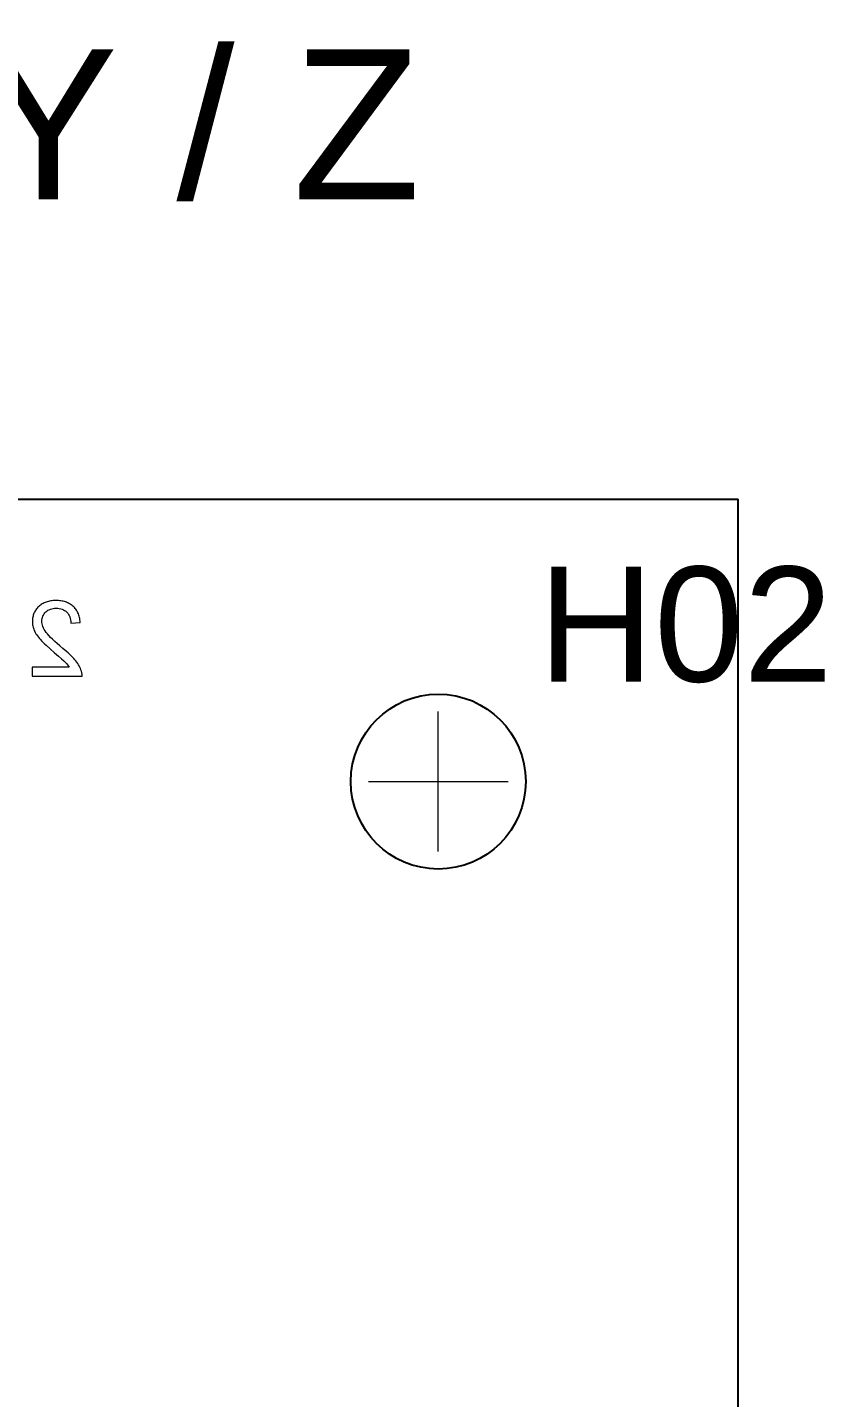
# Model space of a CAD drawing. Header units: millimetres. Extents: x 38 to 970, y 105 to 390.
# Drawn here: x 73.25 to 96.04, y 318.25 to 357.41 of the extents above; entities that cross this region are included whole.
import ezdxf
from ezdxf.enums import TextEntityAlignment as Align

# ---------------------------------------------------------------- set-up
doc = ezdxf.new("R2010")
doc.units = ezdxf.units.MM
doc.linetypes.add('WP_HIDDEN', pattern=[2.3, 1.5, -0.8])
for name, color, linetype, lineweight in [('ANNOTATIONS', 7, 'CONTINUOUS', 18), ('HIDDEN', 7, 'WP_HIDDEN', 13), ('VISIBLE', 7, 'CONTINUOUS', 25)]:
    doc.layers.add(name, color=color, linetype=linetype, lineweight=lineweight)
doc.styles.add('CJK', font='Arial Unicode.ttf')

msp = doc.modelspace()

# ---------------------------------------------------------------- linework, layer by layer
at = {"layer": 'ANNOTATIONS'}
for p, q in [((84.99681, 333.85395), (84.99681, 337.85395)), ((82.99681, 335.85395), (86.99681, 335.85395))]:
    msp.add_line(p, q, dxfattribs=at)
at = {"layer": 'HIDDEN', "ltscale": 1.428571}
for p, q in [((73.47619, 340.74132), (73.46138, 340.71631)), ((73.49242, 340.76569), (73.47619, 340.74132)), ((73.51007, 340.78942), (73.49242, 340.76569)), ((73.52912, 340.8125), (73.51007, 340.78942)), ((73.54958, 340.83494), (73.52912, 340.8125)), ((73.57146, 340.85674), (73.54958, 340.83494)), ((73.59454, 340.87755), (73.57146, 340.85674)), ((73.61864, 340.89701), (73.59454, 340.87755)), ((73.64374, 340.91514), (73.61864, 340.89701)), ((73.66986, 340.93192), (73.64374, 340.91514)), ((73.69698, 340.94736), (73.66986, 340.93192)), ((73.72511, 340.96145), (73.69698, 340.94736)), ((73.75426, 340.9742), (73.72511, 340.96145)), ((73.78441, 340.98561), (73.75426, 340.9742)), ((73.77486, 340.7018), (73.80402, 340.7271)), ((73.81557, 340.99568), (73.78441, 340.98561)), ((73.80402, 340.7271), (73.83531, 340.74903)), ((73.84775, 341.00441), (73.81557, 340.99568)), ((73.83531, 340.74903), (73.86873, 340.76758)), ((73.88093, 341.01179), (73.84775, 341.00441)), ((73.86873, 340.76758), (73.90429, 340.78276)), ((73.91512, 341.01783), (73.88093, 341.01179)), ((73.90429, 340.78276), (73.94198, 340.79457)), ((73.95032, 341.02253), (73.91512, 341.01783)), ((73.94198, 340.79457), (73.98181, 340.803)), ((73.98653, 341.02589), (73.95032, 341.02253)), ((73.98181, 340.803), (74.02377, 340.80806)), ((74.02376, 341.0279), (73.98653, 341.02589)), ((74.06199, 341.02857), (74.02376, 341.0279)), ((74.02377, 340.80806), (74.06786, 340.80975)), ((74.09987, 341.02795), (74.06199, 341.02857)), ((74.06786, 340.80975), (74.1144, 340.80796)), ((74.13677, 341.02608), (74.09987, 341.02795)), ((74.1144, 340.80796), (74.15855, 340.80259)), ((74.1727, 341.02297), (74.13677, 341.02608)), ((74.15855, 340.80259), (74.20031, 340.79364)), ((74.20766, 341.01861), (74.1727, 341.02297)), ((74.20031, 340.79364), (74.23969, 340.78111)), ((74.24164, 341.01301), (74.20766, 341.01861)), ((74.23969, 340.78111), (74.27668, 340.765)), ((74.27464, 341.00616), (74.24164, 341.01301)), ((74.30667, 340.99807), (74.27464, 341.00616)), ((74.27668, 340.765), (74.31129, 340.74531)), ((74.33773, 340.98873), (74.30667, 340.99807)), ((74.31129, 340.74531), (74.34351, 340.72204)), ((74.3678, 340.97815), (74.33773, 340.98873)), ((74.34351, 340.72204), (74.37334, 340.69519)), ((74.39691, 340.96633), (74.3678, 340.97815)), ((74.42504, 340.95326), (74.39691, 340.96633)), ((74.45219, 340.93894), (74.42504, 340.95326)), ((74.47837, 340.92338), (74.45219, 340.93894)), ((74.50357, 340.90657), (74.47837, 340.92338)), ((74.5278, 340.88852), (74.50357, 340.90657)), ((74.55105, 340.86923), (74.5278, 340.88852)), ((74.57321, 340.84874), (74.55105, 340.86923)), ((74.59417, 340.82713), (74.57321, 340.84874)), ((74.61392, 340.80439), (74.59417, 340.82713)), ((74.63247, 340.78051), (74.61392, 340.80439)), ((74.64981, 340.75551), (74.63247, 340.78051)), ((74.66595, 340.72937), (74.64981, 340.75551)), ((74.68088, 340.70211), (74.66595, 340.72937)), ((73.39152, 340.46228), (73.39081, 340.43084)), ((73.39081, 340.43084), (73.39164, 340.3986)), ((73.39363, 340.49307), (73.39152, 340.46228)), ((73.39164, 340.3986), (73.39412, 340.3665)), ((73.39716, 340.52323), (73.39363, 340.49307)), ((73.39412, 340.3665), (73.39825, 340.33453)), ((73.4021, 340.55274), (73.39716, 340.52323)), ((73.39825, 340.33453), (73.40403, 340.3027)), ((73.40845, 340.5816), (73.4021, 340.55274)), ((73.41621, 340.60983), (73.40845, 340.5816)), ((73.42539, 340.63741), (73.41621, 340.60983)), ((73.43597, 340.66435), (73.42539, 340.63741)), ((73.44797, 340.69065), (73.43597, 340.66435)), ((73.46138, 340.71631), (73.44797, 340.69065)), ((73.66251, 340.43672), (73.66427, 340.47523)), ((73.66444, 340.39898), (73.66251, 340.43672)), ((73.66427, 340.47523), (73.66953, 340.51221)), ((73.67022, 340.36067), (73.66444, 340.39898)), ((73.66953, 340.51221), (73.67831, 340.54765)), ((73.67986, 340.32178), (73.67022, 340.36067)), ((73.67831, 340.54765), (73.6906, 340.58156)), ((73.6906, 340.58156), (73.7064, 340.61393)), ((73.7064, 340.61393), (73.72571, 340.64476)), ((73.72571, 340.64476), (73.74853, 340.67405)), ((73.74853, 340.67405), (73.77486, 340.7018)), ((74.37334, 340.69519), (74.40021, 340.66518)), ((74.40021, 340.66518), (74.42355, 340.63241)), ((74.42355, 340.63241), (74.44335, 340.59689)), ((74.44335, 340.59689), (74.45962, 340.55861)), ((74.45962, 340.55861), (74.47236, 340.51758)), ((74.47236, 340.51758), (74.48156, 340.4738)), ((74.48156, 340.4738), (74.48723, 340.42726)), ((74.48723, 340.42726), (74.48936, 340.37797)), ((74.48936, 340.37797), (74.76106, 340.40587)), ((74.69461, 340.67371), (74.68088, 340.70211)), ((74.70713, 340.64419), (74.69461, 340.67371)), ((74.71845, 340.61354), (74.70713, 340.64419)), ((74.72856, 340.58175), (74.71845, 340.61354)), ((74.73747, 340.54884), (74.72856, 340.58175)), ((74.74518, 340.51479), (74.73747, 340.54884)), ((74.75168, 340.47962), (74.74518, 340.51479)), ((74.75697, 340.44331), (74.75168, 340.47962)), ((74.76106, 340.40587), (74.75697, 340.44331)), ((73.40403, 340.3027), (73.41146, 340.27101)), ((73.41146, 340.27101), (73.42055, 340.23946)), ((73.42055, 340.23946), (73.43129, 340.20805)), ((73.43129, 340.20805), (73.44368, 340.17677)), ((73.44368, 340.17677), (73.45799, 340.14535)), ((73.45799, 340.14535), (73.47448, 340.11353)), ((73.47448, 340.11353), (73.49315, 340.08129)), ((73.49315, 340.08129), (73.51399, 340.04863)), ((73.51399, 340.04863), (73.53702, 340.01556)), ((73.53702, 340.01556), (73.56223, 339.98208)), ((73.56223, 339.98208), (73.58962, 339.94819)), ((73.58962, 339.94819), (73.61919, 339.91389)), ((73.69335, 340.28233), (73.67986, 340.32178)), ((73.7107, 340.24229), (73.69335, 340.28233)), ((73.73191, 340.20169), (73.7107, 340.24229)), ((73.75697, 340.16051), (73.73191, 340.20169)), ((73.78588, 340.11876), (73.75697, 340.16051)), ((73.82028, 340.07485), (73.78588, 340.11876)), ((73.86179, 340.0272), (73.82028, 340.07485)), ((73.91042, 339.97581), (73.86179, 340.0272)), ((73.96616, 339.92068), (73.91042, 339.97581)), ((73.61919, 339.91389), (73.65238, 339.87777)), ((73.65238, 339.87777), (73.69065, 339.83843)), ((73.69065, 339.83843), (73.73398, 339.79589)), ((73.73398, 339.79589), (73.78239, 339.75013)), ((73.78239, 339.75013), (73.89442, 339.64898)), ((73.89442, 339.64898), (74.02674, 339.53498)), ((74.02901, 339.86181), (73.96616, 339.92068)), ((74.09898, 339.79919), (74.02901, 339.86181)), ((74.17606, 339.73284), (74.09898, 339.79919)), ((74.26025, 339.66275), (74.17606, 339.73284)), ((74.36669, 339.57298), (74.26025, 339.66275)), ((74.41491, 339.53016), (74.36669, 339.57298)), ((74.02674, 339.53498), (74.13505, 339.44315)), ((74.13505, 339.44315), (74.22207, 339.36737)), ((74.22207, 339.36737), (74.28779, 339.30766)), ((74.28779, 339.30766), (74.33222, 339.26402)), ((74.33222, 339.26402), (74.36453, 339.22836)), ((74.36453, 339.22836), (74.3939, 339.19261)), ((74.3939, 339.19261), (74.42034, 339.15676)), ((74.45981, 339.48872), (74.41491, 339.53016)), ((74.42034, 339.15676), (74.44384, 339.12083)), ((74.50138, 339.44865), (74.45981, 339.48872)), ((74.53962, 339.40996), (74.50138, 339.44865)), ((74.57453, 339.37265), (74.53962, 339.40996)), ((74.60612, 339.33672), (74.57453, 339.37265)), ((74.63502, 339.3014), (74.60612, 339.33672)), ((74.66188, 339.26595), (74.63502, 339.3014)), ((74.6867, 339.23036), (74.66188, 339.26595)), ((74.70948, 339.19463), (74.6867, 339.23036)), ((74.73021, 339.15876), (74.70948, 339.19463)), ((74.7489, 339.12276), (74.73021, 339.15876)), ((74.44384, 339.12083), (73.38787, 339.12083)), ((73.38787, 339.12083), (73.38787, 338.86676)), ((73.38787, 338.86676), (74.811, 338.86676)), ((74.76555, 339.08661), (74.7489, 339.12276)), ((74.78016, 339.05033), (74.76555, 339.08661)), ((74.79475, 339.00582), (74.78016, 339.05033)), ((74.80476, 338.96038), (74.79475, 339.00582)), ((74.81017, 338.91403), (74.80476, 338.96038)), ((74.811, 338.86676), (74.81017, 338.91403))]:
    msp.add_line(p, q, dxfattribs=at)
at = {"layer": 'VISIBLE'}
for p in [(43.57143, 343.92857), (93.57143, 198.92857)]:
    msp.add_line(p, (93.57143, 343.92857), dxfattribs=at)
msp.add_circle((84.99681, 335.85395), 2.5, dxfattribs=at)

# ---------------------------------------------------------------- texts
at = {"layer": 'ANNOTATIONS', "style": 'CJK'}
msp.add_text('右视图 Y / Z', height=4.285714, dxfattribs=at).set_placement((68.57143, 352.5), align=Align.CENTER)
msp.add_text('H02', height=3.285714, dxfattribs=at).set_placement((87.85395, 338.71109))

doc.saveas('drawing.dxf')
